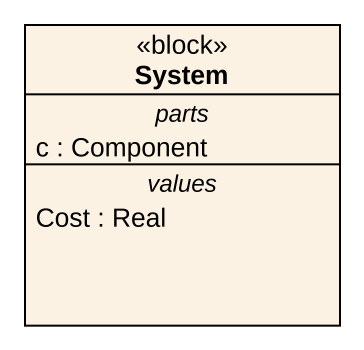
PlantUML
@startuml
hide circle
hide empty members
class System <<block>> {
  -- parts --
  c : Component
  -- values --
  Cost : Real
}
@enduml
